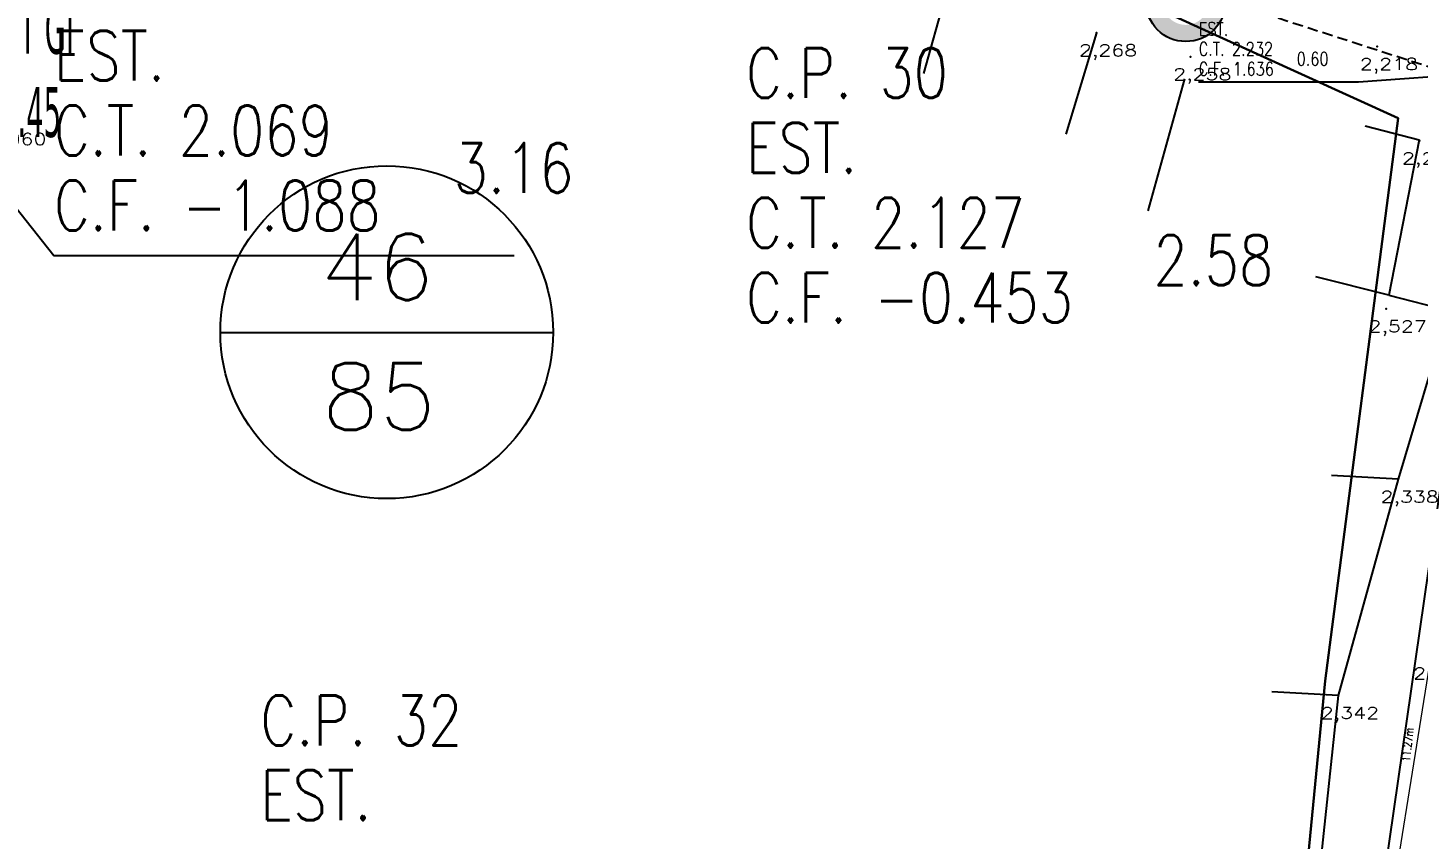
# Model space of a CAD drawing. Extents: x -160 to 364724, y -100 to 7353297.
# Drawn here: x 359234.85 to 359276.63, y 7352726.71 to 7352751.09 of the extents above; entities that cross this region are included whole.
import ezdxf
from ezdxf.enums import TextEntityAlignment as Align

# ---------------------------------------------------------------- set-up
doc = ezdxf.new("R2010")
doc.units = 0
doc.header["$LTSCALE"] = 5
for name, pattern in [('CENTER2', [1.125, 0.75, -0.125, 0.125, -0.125]), ('CONTINUO', [0]), ('DASHDOT2', [12.7, 6.35, -3.175, 0, -3.175]), ('HIDDEN2', [0.1875, 0.125, -0.0625])]:
    doc.linetypes.add(name, pattern=pattern)
for name, color, linetype in [('0-quadras', 6, 'Continuous'), ('COTAS', 1, 'Continuous'), ('LIN - REDE EXISTENTE SECUNDÁRIA', 2, 'Continuous'), ('LT-COTAS', 7, 'CONTINUO'), ('ortofoto', 7, 'Continuous'), ('P_Eixo', 1, 'CENTER2'), ('PONTOS-CAIXAS_U', 1, 'Continuous'), ('PS_IND_COMPRIMENTO', 7, 'Continuous'), ('PS_PONTOS_IDENTIFICACAO_LIN', 7, 'Continuous'), ('PS_PONTOS_IDENTIFICACAO_TXT', 7, 'Continuous'), ('TEXTO', 7, 'Continuous')]:
    doc.layers.add(name, color=color, linetype=linetype)
doc.layers.add('LT-ALINHAMENTO-PREDIAL', color=4, linetype='DASHDOT2', lineweight=25)
doc.layers.add('LT-BORDA', color=1, linetype='Continuous', lineweight=9)
doc.styles.add('1_0250 R200', font='verdana.ttf', dxfattribs={"width": 0.4, "height": 0.4})
doc.styles.add('ROMANS', font='ROMANS.shx', dxfattribs={"height": 2})
doc.styles.add('SABESP', font='ROMANS.shx', dxfattribs={"height": 2})
doc.styles.add('simplex', font='simplex.shx', dxfattribs={"width": 0.8})
doc.styles.get("Standard").update_dxf_attribs({"font": 'arial.ttf'})
picture_1 = doc.add_image_def('image1.tif', size_in_pixel=(14710, 13573))

# ---------------------------------------------------------------- blocks, each defined once
blk = doc.blocks.new('SIMB_PONTO')
at = {"color": 0}
blk.add_point((0, 0), dxfattribs=at)
for tag in ['COTA', 'PONTO', 'DESC']:
    blk.add_attdef(tag, (0, 0), '', height=1)
blk = doc.blocks.new('*U914', base_point=(9679.1845, 9377.7927))
at = {"const_width": 0.1, "flags": 128}
blk.add_lwpolyline([(9678.9945, 9377.7927, 1), (9679.3745, 9377.7927, 1)], format="xyb", close=True, dxfattribs=at)
blk.add_circle((9679.1845, 9377.7927), 0.24)

msp = doc.modelspace()

# ---------------------------------------------------------------- linework, layer by layer
at = {"layer": '0-quadras', "color": 5, "lineweight": 30, "ltscale": 0.3}
msp.add_lwpolyline([(359256.58, 7352757.24), (359238.726, 7352768.343), (359236.997, 7352765.233), (359228.087, 7352770.379), (359224.388, 7352765.295), (359214.183, 7352771.489), (359208.665, 7352764.216), (359234.097, 7352748.336), (359231.168, 7352741.834), (359228.147, 7352742.666), (359223.799, 7352723.913), (359223.935, 7352722.251), (359236.923, 7352718.896), (359272.371, 7352716.36), (359273.833, 7352731.47), (359276.03, 7352748.378)], close=True, dxfattribs=at)
at = {"layer": 'COTAS', "ltscale": 4}
msp.add_line((359240.639, 7352741.94), (359250.639, 7352741.94), dxfattribs=at)
msp.add_line((359240.639, 7352741.94), (359250.639, 7352741.94), dxfattribs=at)
at = {"layer": 'COTAS'}
msp.add_circle((359245.639, 7352741.947), 5, dxfattribs=at)
msp.add_circle((359245.639, 7352741.947), 5, dxfattribs=at)
at = {"layer": 'LIN - REDE EXISTENTE SECUNDÁRIA'}
msp.add_line((359278.981, 7352749.008), (359273.913, 7352713.867, 2.195), dxfattribs=at)
at = {"layer": 'LT-ALINHAMENTO-PREDIAL', "color": 8, "flags": 128}
for points, elevation in [([(359226.082, 7352761.231), (359228.943, 7352767.87), (359233.684, 7352765.697), (359238.234, 7352763.698), (359239.068, 7352765.108), (359240.05, 7352766.886), (359248.087, 7352760.436), (359251.079, 7352759.595), (359254.371, 7352758.181), (359254.156, 7352757.597), (359257.345, 7352756.553), (359256.952, 7352755.243), (359262.772, 7352753.35), (359266.963, 7352750.943), (359269.794, 7352750.225), (359269.609, 7352749.56), (359269.942, 7352749.446), (359276.661, 7352747.733)], 2.007), ([(359262.772, 7352753.35), (359261.769, 7352749.72)], 2.007), ([(359266.963, 7352750.943), (359266.042, 7352747.895)], 2.007), ([(359269.609, 7352749.56), (359268.508, 7352745.594)], 2.007), ([(359276.661, 7352747.733), (359275.745, 7352743.056), (359277.546, 7352742.602), (359276.027, 7352737.529), (359274.23, 7352731.031), (359272.802, 7352717.601)], 2.264), ([(359275.745, 7352743.056), (359273.551, 7352743.608)], 2.264), ([(359276.027, 7352737.529), (359274.03, 7352737.641)], 2.264), ([(359274.23, 7352731.031), (359272.233, 7352731.143)], 2.264)]:
    msp.add_lwpolyline(points, dxfattribs=dict(at, elevation=elevation))
at = {"layer": 'LT-BORDA', "elevation": 1.964, "flags": 128}
msp.add_lwpolyline([(359285.357, 7352807.105), (359285.32, 7352800.475), (359285.02, 7352790.382), (359284.671, 7352779.556), (359281.754, 7352765.541), (359279.337, 7352752.034), (359277.007, 7352732.22), (359275.462, 7352722.544), (359274.896, 7352703.772), (359274.009, 7352691.625), (359274.002, 7352679.063), (359273.852, 7352678.144), (359272.259, 7352651.048), (359273.578, 7352624.485), (359274.354, 7352599.621), (359274.277, 7352581.926), (359273.89, 7352568.26), (359274.32, 7352510.876)], dxfattribs=at)
at = {"layer": 'P_Eixo', "color": 1, "linetype": 'HIDDEN2', "ltscale": 0.5, "flags": 128}
msp.add_lwpolyline([(359281.639, 7352748.405), (359269.847, 7352752.211), (359247.496, 7352764.366), (359227.534, 7352778.084), (359221.58, 7352771.471), (359216.178, 7352775.218), (359207.086, 7352764.298)], dxfattribs=at)
at = {"layer": 'PS_PONTOS_IDENTIFICACAO_LIN', "linetype": 'Continuous'}
for points in [[(359278.431, 7352749.721), (359274.834, 7352749.458), (359270.034, 7352749.458)], [(359233.473, 7352746.975), (359235.635, 7352744.256), (359249.468, 7352744.256)]]:
    msp.add_lwpolyline(points, dxfattribs=at)

# ---------------------------------------------------------------- block references
at = {"layer": 'LT-COTAS'}
ref = msp.add_blockref('SIMB_PONTO', (359266.963, 7352750.943, 2.268), dxfattribs=at)
ref.add_attrib('COTA', '2,268', dxfattribs={"layer": '0', "color": 8, "height": 0.35, "style": 'simplex', "width": 1.25, "flags": 8}).set_placement((359266.438, 7352750.243), (359268.188, 7352750.243), align=Align.FIT)
ref = msp.add_blockref('SIMB_PONTO', (359266.963, 7352750.943, 2.268), dxfattribs=at)
ref.add_attrib('COTA', '2,268', dxfattribs={"layer": '0', "color": 8, "height": 0.35, "style": 'simplex', "width": 1.25, "flags": 8}).set_placement((359266.438, 7352750.243), (359268.188, 7352750.243), align=Align.FIT)
for p in [(359266.963, 7352750.943, 2.268), (359266.963, 7352750.943, 2.268), (359269.794, 7352750.225, 2.258), (359269.794, 7352750.225, 2.258), (359275.403, 7352750.529, 2.218), (359275.665, 7352742.648, 2.527), (359276.027, 7352737.529, 2.338), (359274.23, 7352731.031, 2.342)]:
    msp.add_blockref('SIMB_PONTO', p, dxfattribs=at)
ref = msp.add_blockref('SIMB_PONTO', (359269.794, 7352750.225, 2.258), dxfattribs=at)
ref.add_attrib('COTA', '2,258', dxfattribs={"layer": '0', "color": 8, "height": 0.35, "style": 'simplex', "width": 1.25, "flags": 8}).set_placement((359269.269, 7352749.525), (359271.019, 7352749.525), align=Align.FIT)
ref = msp.add_blockref('SIMB_PONTO', (359269.794, 7352750.225, 2.258), dxfattribs=at)
ref.add_attrib('COTA', '2,258', dxfattribs={"layer": '0', "color": 8, "height": 0.35, "style": 'simplex', "width": 1.25, "flags": 8}).set_placement((359269.269, 7352749.525), (359271.019, 7352749.525), align=Align.FIT)
ref = msp.add_blockref('SIMB_PONTO', (359275.403, 7352750.529, 2.218), dxfattribs=at)
ref.add_attrib('COTA', '2,218', dxfattribs={"layer": '0', "color": 8, "height": 0.35, "style": 'simplex', "width": 1.3125, "flags": 8}).set_placement((359274.878, 7352749.829), (359276.628, 7352749.829), align=Align.FIT)
ref = msp.add_blockref('SIMB_PONTO', (359234.188, 7352748.276, 2.06), dxfattribs=at)
ref.add_attrib('COTA', '2,060', dxfattribs={"layer": '0', "color": 8, "height": 0.35, "style": 'simplex', "width": 1.25, "flags": 8}).set_placement((359233.663, 7352747.576), (359235.413, 7352747.576), align=Align.FIT)
ref = msp.add_blockref('SIMB_PONTO', (359276.67, 7352747.699, 2.264), dxfattribs=at)
ref.add_attrib('COTA', '2,264', dxfattribs={"layer": '0', "color": 8, "height": 0.35, "style": 'simplex', "width": 1.235294, "flags": 8}).set_placement((359276.145, 7352746.999), (359277.895, 7352746.999), align=Align.FIT)
ref = msp.add_blockref('SIMB_PONTO', (359275.665, 7352742.648, 2.527), dxfattribs=at)
ref.add_attrib('COTA', '2,527', dxfattribs={"layer": '0', "color": 8, "height": 0.35, "style": 'simplex', "width": 1.25, "flags": 8}).set_placement((359275.14, 7352741.948), (359276.89, 7352741.948), align=Align.FIT)
ref = msp.add_blockref('SIMB_PONTO', (359276.027, 7352737.529, 2.338), dxfattribs=at)
ref.add_attrib('COTA', '2,338', dxfattribs={"layer": '0', "color": 8, "height": 0.35, "style": 'simplex', "width": 1.25, "flags": 8}).set_placement((359275.502, 7352736.829), (359277.252, 7352736.829), align=Align.FIT)
ref = msp.add_blockref('SIMB_PONTO', (359277.007, 7352732.22, 2.246), dxfattribs=at)
ref.add_attrib('COTA', '2,246', dxfattribs={"layer": '0', "color": 8, "height": 0.35, "style": 'simplex', "width": 1.26506, "flags": 8}).set_placement((359276.482, 7352731.52), (359278.232, 7352731.52), align=Align.FIT)
ref = msp.add_blockref('SIMB_PONTO', (359274.23, 7352731.031, 2.342), dxfattribs=at)
ref.add_attrib('COTA', '2,342', dxfattribs={"layer": '0', "color": 8, "height": 0.35, "style": 'simplex', "width": 1.25, "flags": 8}).set_placement((359273.705, 7352730.331), (359275.455, 7352730.331), align=Align.FIT)
at = {"layer": 'PONTOS-CAIXAS_U', "xscale": 5, "yscale": 5, "zscale": 5}
msp.add_blockref('*U914', (359269.648, 7352751.882), dxfattribs=at)

# ---------------------------------------------------------------- texts
at = {"layer": 'LIN - REDE EXISTENTE SECUNDÁRIA', "insert": (359234.02, 7352751.816), "char_height": 1.5, "width": 2.69755, "attachment_point": 1, "style": '1_0250 R200'}
msp.add_mtext('CT GI 1.45', dxfattribs=at)
at = {"layer": 'PS_IND_COMPRIMENTO', "style": 'ROMANS', "width": 0.8}
msp.add_text('11.27m', height=0.25, rotation=83.7541, dxfattribs=at).set_placement((359276.313, 7352729.556), align=Align.MIDDLE_CENTER)
at = {"layer": 'PS_PONTOS_IDENTIFICACAO_TXT', "style": 'ROMANS', "width": 0.8}
for s, height, p in [('EST. ', 1.5, (359235.635, 7352749.506)), ('EST. ', 0.4, (359270.034, 7352750.858)), ('C.T. 2.232', 0.4, (359270.034, 7352750.258)), ('C.P. 30', 1.5, (359256.434, 7352748.986)), ('0.60', 0.4, (359272.979, 7352749.958)), ('C.F. 1.636', 0.4, (359270.034, 7352749.658)), ('C.T. 2.069', 1.5, (359235.635, 7352747.256)), ('EST. ', 1.5, (359256.434, 7352746.736)), ('3.16', 1.5, (359247.649, 7352746.131)), ('C.F. -1.088', 1.5, (359235.635, 7352745.006)), ('C.T. 2.127', 1.5, (359256.434, 7352744.486)), ('2.58', 1.5, (359268.677, 7352743.361)), ('C.F. -0.453', 1.5, (359256.434, 7352742.236)), ('C.P. 32', 1.5, (359241.839, 7352729.534)), ('EST. ', 1.5, (359241.839, 7352727.284))]:
    msp.add_text(s, height=height, dxfattribs=at).set_placement(p)
at = {"layer": 'TEXTO', "style": 'SABESP'}
for s, p in [('46', (359245.349, 7352742.906)), ('46', (359245.349, 7352742.906)), ('85', (359245.408, 7352739.019)), ('85', (359245.408, 7352739.019))]:
    msp.add_text(s, height=2, dxfattribs=at).set_placement(p, align=Align.CENTER)

# ---------------------------------------------------------------- pictures from other files: only their frames are drawn
image = msp.add_image(picture_1, insert=(359073.892, 7352258.636), size_in_units=(734.398, 677.634), dxfattribs=dict(fade=70))
image.dxf.flags = 14
at = {"layer": 'ortofoto'}
image = msp.add_image(picture_1, insert=(359073.892, 7352258.636), size_in_units=(734.398, 677.634), dxfattribs=dict(at, fade=29))
image.dxf.flags = 14

doc.saveas('drawing.dxf')
